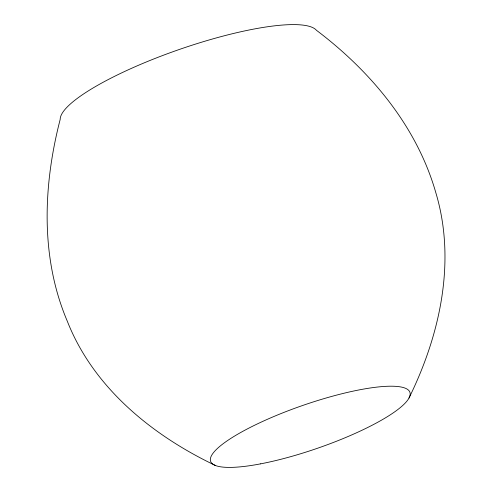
<?xml version="1.0" encoding="UTF-8"?>
<svg xmlns="http://www.w3.org/2000/svg" width="492" height="492" viewBox="0 0 492 492"><rect width="100%" height="100%" fill="white"/><g stroke="black" fill="none" stroke-linecap="round" stroke-linejoin="round"><path stroke-width="0.74" d="M408.975 398.065C439.916 335.298 456.428 261.412 435.857 192.815C416.921 126.456 370.765 71.315 316.442 30.283A136.075 29.219 -19.1 0 0 178.75 49.667A136.075 29.219 -19.1 0 0 60.19 119.415C43.142 185.25 40.184 257.377 67.232 321.03C93.4 387.745 152.151 435.285 215.312 465.426M260.496 463.87A105.436 22.638 -19.1 0 0 410.174 393.938A105.436 22.638 -19.1 0 0 260.133 422.603A105.436 22.638 -19.1 0 0 260.496 463.87"/></g></svg>
